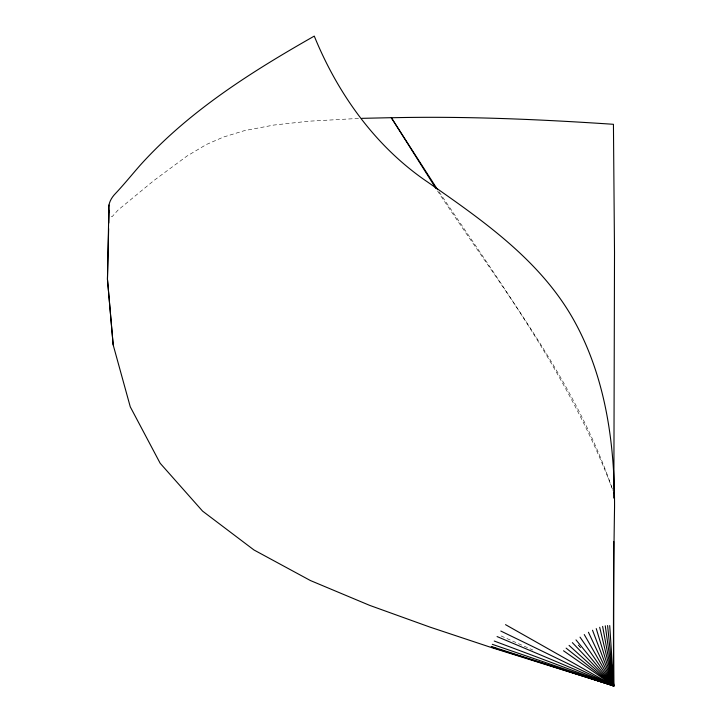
<?xml version="1.0" encoding="UTF-8"?>
<svg xmlns="http://www.w3.org/2000/svg" width="722" height="722" viewBox="0 0 722 722"><rect width="100%" height="100%" fill="white"/><g stroke="black" fill="none" stroke-linecap="round" stroke-linejoin="round"><path stroke-width="0.54" stroke-dasharray="3.61 2.71" d="M358.509 118.435L308.637 121.215L273.882 125.05L244.514 130.619L223.414 137.072L206.42 144.49L186.899 156.114L154.057 180.41L118.047 210.075L112.145 216.663L111.341 216.501L110.078 214.226M501.104 635.956L532.836 650.026M439.057 191.826C503.189 287.04 572.014 381.234 612.608 489.597M437.532 190.897C501.005 287.356 575.235 379.429 612.779 490.202M580.461 647.535L577.501 644.141L580.461 647.562"/><path stroke-width="1.08" d="M108.95 205.003L107.452 279.188L113.174 344.899L130.267 406.82L160.158 463.253L202.566 511.104L253.954 549.965L310.415 580.542L369.691 605.379L430.159 627.174L491.141 647.453L613.709 685.882L613.709 541.473M113.174 344.899L107.452 279.188L108.652 228.648M108.787 223.035L109.076 210.68M361.731 118.345L391.387 117.686L436.043 188.613M491.971 647.228L497.314 648.925M499.443 649.601L613.709 685.882C613.177 626.344 613.556 566.806 614.548 507.277C614.684 443.615 605.641 377.976 574.568 321.498C541.238 260.85 482.964 220.652 427.568 181.998C375.494 146.692 337.824 93.878 314.269 36.1C251.437 71.821 188.866 111.161 140.122 165.311C131.873 174.706 124.022 184.444 115.448 193.55C110.746 198.324 107.244 205.138 109.347 211.934M491.24 646.443L613.709 685.882L609.72 625.577M589.296 677.651L613.709 685.882L607.59 625.55M492.287 644.313L613.709 685.882L605.262 625.812M601.038 681.117L613.709 685.882L602.617 626.398M494.236 641.028L613.709 685.882L599.684 627.301M497.07 636.569L613.709 685.882L596.237 628.6M607.563 683.156L613.709 685.882L592.518 630.234M500.806 631.037L613.709 685.882L588.439 632.255M611.742 684.781L613.709 685.9L584.251 634.557M505.508 624.647L613.709 685.882L580.019 637.147M563.521 650.775L613.709 685.882L575.994 639.882M566.129 648.139L613.709 685.882L572.365 642.634M569.08 645.405L613.709 685.882M437.234 189.119L391.288 117.749C465.392 116.089 539.505 119.338 613.438 124.301L614.512 252.465L613.844 492.72M613.709 492.774L613.709 498.036"/></g></svg>
